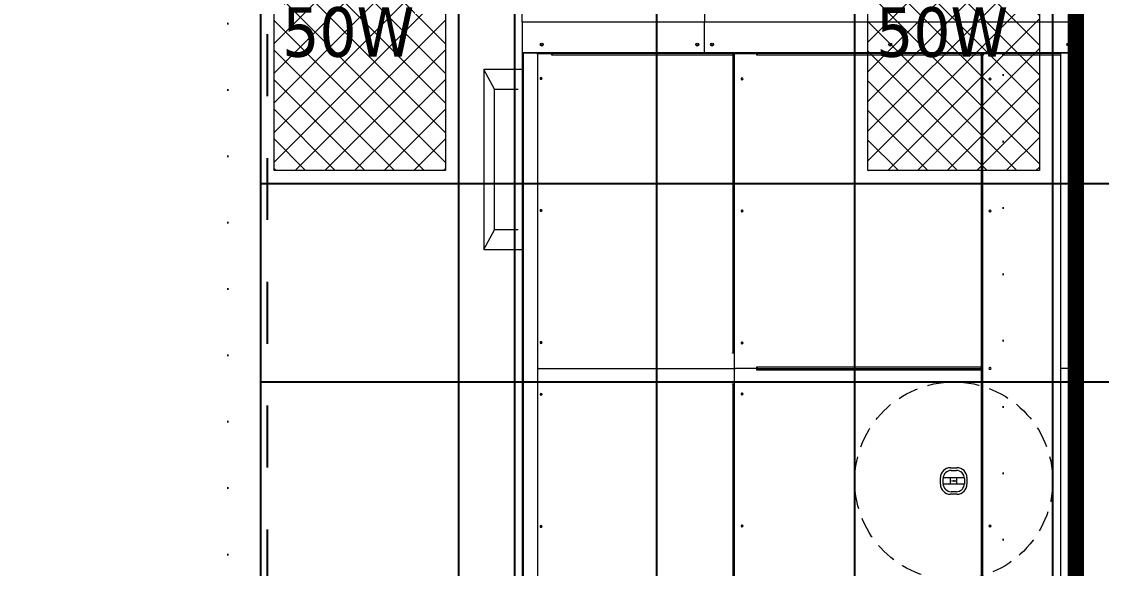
# Model space of a CAD drawing. Header units: centimetres. Extents: x 405564 to 502064, y 46284 to 60634.
# Drawn here: x 456687.2 to 457014.5, y 53966 to 54131.6 of the extents above; entities that cross this region are included whole.
import ezdxf
from ezdxf import colors
from ezdxf.entities.mleader import LeaderData, LeaderLine
from ezdxf.math import Vec2, Vec3
from ezdxf.xclip import XClip

# ---------------------------------------------------------------- set-up
doc = ezdxf.new("R2010")
doc.units = ezdxf.units.CM
doc.header["$XCLIPFRAME"] = 0
for name, pattern in [('3+1_3b$0$DASHED', [0.25, 0.125, -0.125]), ('ACAD_ISO07W100', [3, 0, -3]), ('DOT', [0.25, 0, -0.25]), ('HIDDEN', [9.525, 6.35, -3.175])]:
    doc.linetypes.add(name, pattern=pattern)
for name, color, linetype in [('---___EB_draft03_cihazlar', 8, 'Continuous'), ('0-KRCN-ASMATAVAN-130426', 8, 'Continuous'), ('AS_DOS_TERAS_UST', 8, 'ACAD_ISO07W100'), ('AS_DUV', 8, 'Continuous'), ('AS_PYZ_BINA', 8, 'Continuous')]:
    doc.layers.add(name, color=color, linetype=linetype)
for name, color, linetype, lineweight in [('0-KRCN-AYDINLATMA-130426', 8, 'Continuous', 9), ('0-KRCN-MİMARİ-220526', 8, 'Continuous', 9), ('OL_Ic', 8, 'Continuous', 9)]:
    doc.layers.add(name, color=color, linetype=linetype, lineweight=lineweight)
doc.styles.add('Normal_ITL', font='swissi.ttf')
doc.styles.add('TAHOMA', font='tahoma.ttf')

# ---------------------------------------------------------------- blocks, each defined once
blk = doc.blocks.new('ABB 6131-31-24-500')
at = {"layer": '0-KRCN-AYDINLATMA-130426'}
for p, q in [((-1, 4.05), (1, 4.05)), ((-4.01, -0.97), (-4.01, 1.04)), ((3.23, 1.03), (-3.19, 1.03)), ((-3.19, -0.8), (-3.19, 0.8)), ((-1, -0.89), (-1, 1.03)), ((-0.78, 3.21), (0.82, 3.21)), ((0.99, -0.89), (0.99, 1.03)), ((3.23, 0.8), (3.23, -0.8)), ((4.01, 1.04), (4.01, -0.97)), ((3.23, -0.89), (-3.19, -0.89)), ((0.82, -3.21), (-0.78, -3.21)), ((1, -3.98), (-1, -3.98))]:
    blk.add_line(p, q, dxfattribs=at)
at = {"layer": '0-KRCN-AYDINLATMA-130426', "linetype": 'HIDDEN'}
blk.add_circle((0.01, 0.03), 30, dxfattribs=at)
at = {"layer": '0-KRCN-AYDINLATMA-130426'}
for centre, radius in [((-0.52, 0.03), 0.089), ((0.01, 0.03), 0.16), ((0.53, 0.03), 0.089)]:
    blk.add_circle(centre, radius, dxfattribs=at)
for centre, radius, start, end in [((-1, 1.04), 3.01, 90, 180), ((1, 1.04), 3.01, 0, 90), ((-0.78, 0.8), 2.41, 90, 180), ((0.82, 0.8), 2.41, 0, 90), ((-1, -0.97), 3.01, 180, 270), ((-0.78, -0.8), 2.41, 180, 270), ((0.82, -0.8), 2.41, 270, 0), ((1, -0.97), 3.01, 270, 0)]:
    blk.add_arc(centre, radius, start, end, dxfattribs=at)
blk = doc.blocks.new('50W 60x60 cm  SIVA ALTI LED ARMATÜR')
at = {"layer": '0-KRCN-AYDINLATMA-130426'}
h = blk.add_hatch(dxfattribs=at)
h.set_pattern_fill('ANSI37', color=256, scale=0.2)
h.paths.add_polyline_path([(-2.6, 2.594), (2.6, 2.594), (2.6, -2.606), (-2.6, -2.606)])
for points in [[(-3, 2.994), (3, 2.994), (3, -3.007), (-3, -3.007)], [(-2.6, 2.594), (2.6, 2.594), (2.6, -2.606), (-2.6, -2.606)]]:
    blk.add_lwpolyline(points, close=True, dxfattribs=at)
at = {"layer": '0-KRCN-AYDINLATMA-130426', "insert": (-2.35, 2.344), "char_height": 1.5, "attachment_point": 1, "style": 'TAHOMA'}
blk.add_mtext_dynamic_manual_height_columns('{\\fTahoma|b0|i0|c162|p34;50W}', width=1.5, gutter_width=1.25, heights=[0], dxfattribs=at)
blk = doc.blocks.new('G$C27E741DA')
at = {"layer": '0-KRCN-AYDINLATMA-130426', "xscale": 10, "yscale": 10, "zscale": 10}
for p in [(18725.68, 6978.55), (18905.67, 6978.53)]:
    blk.add_blockref('50W 60x60 cm  SIVA ALTI LED ARMATÜR', p, dxfattribs=at)
at = {"layer": '0-KRCN-AYDINLATMA-130426'}
blk.add_blockref('ABB 6131-31-24-500', (18905.66, 6858.44), dxfattribs=at)
blk = doc.blocks.new('BölgeselLehimlemeMakinesi')
at = {"layer": '---___EB_draft03_cihazlar', "linetype": 'Continuous', "lineweight": 18}
for p, q in [((274318.72, -40334.09), (274318.72, -40324.69)), ((274374.07, -40324.69), (274374.07, -40334.09)), ((274486.37, -40334.09), (274486.37, -40324.99)), ((274318.72, -40334.09), (274374.07, -40334.09)), ((274318.72, -40334.09), (274318.72, -40343.49)), ((274374.07, -40343.49), (274374.07, -40334.09)), ((274374.07, -40334.09), (274486.37, -40334.09)), ((274486.37, -40334.09), (274486.37, -40343.19)), ((274486.37, -40334.24), (274486.57, -40334.24)), ((274486.37, -40334.54), (274486.57, -40334.54)), ((274486.37, -40335.89), (274486.57, -40335.89)), ((274486.37, -40335.99), (274486.57, -40335.99)), ((274487.47, -40334.24), (274486.57, -40334.24)), ((274486.57, -40334.24), (274486.57, -40334.54)), ((274486.57, -40334.54), (274486.57, -40335.89)), ((274486.57, -40334.74), (274487.47, -40334.74)), ((274486.57, -40334.74), (274486.57, -40348.24)), ((274487.47, -40334.74), (274487.47, -40334.24)), ((274487.47, -40334.74), (274487.47, -40348.24)), ((274486.37, -40337), (274486.57, -40337)), ((274486.37, -40337.09), (274486.57, -40337.09)), ((274486.37, -40337.99), (274486.57, -40337.99)), ((274486.37, -40339.49), (274486.57, -40339.49)), ((274486.57, -40337.09), (274486.57, -40337.99)), ((274486.57, -40340.39), (274486.57, -40339.49)), ((274486.27, -40343.41), (274486.27, -40343.57)), ((274486.37, -40340.39), (274486.57, -40340.39)), ((274486.37, -40340.49), (274486.57, -40340.49)), ((274486.37, -40341.5), (274486.57, -40341.5)), ((274486.37, -40341.59), (274486.57, -40341.59)), ((274486.37, -40342.94), (274486.57, -40342.94)), ((274486.37, -40343.24), (274486.57, -40343.24)), ((274486.57, -40342.94), (274486.57, -40341.59)), ((274374.07, -40343.49), (274318.72, -40343.49)), ((274318.72, -40343.54), (274318.72, -40534.64)), ((274319.07, -40343.54), (274319.07, -40534.64)), ((274323.07, -40343.54), (274319.07, -40343.54)), ((274320.54, -40343.54), (274320.54, -40343.49)), ((274320.62, -40343.54), (274320.62, -40343.49)), ((274320.73, -40343.54), (274320.73, -40343.49)), ((274321.03, -40343.54), (274321.03, -40343.49)), ((274321.12, -40343.54), (274321.12, -40343.49)), ((274321.22, -40343.54), (274321.22, -40343.49)), ((274321.51, -40343.54), (274321.51, -40343.49)), ((274321.62, -40343.54), (274321.62, -40343.49)), ((274321.7, -40343.54), (274321.7, -40343.49)), ((274323.07, -40343.54), (274323.07, -40343.49)), ((274323.37, -40343.84), (274323.37, -40343.49)), ((274323.37, -40343.84), (274323.37, -40534.34)), ((274323.47, -40438.89), (274323.47, -40343.84)), ((274323.52, -40343.71), (274323.52, -40343.49)), ((274323.67, -40343.64), (274327.72, -40343.64)), ((274327.82, -40343.64), (274327.72, -40343.64)), ((274327.72, -40344.14), (274327.72, -40343.64)), ((274327.82, -40344.14), (274327.72, -40344.14)), ((274382.62, -40343.64), (274327.82, -40343.64)), ((274327.82, -40343.64), (274327.82, -40344.04)), ((274327.82, -40344.04), (274382.62, -40344.04)), ((274327.82, -40344.04), (274327.82, -40344.14)), ((274328.32, -40343.49), (274328.32, -40343.64)), ((274486.07, -40343.49), (274374.07, -40343.49)), ((274375.17, -40343.54), (274375.62, -40343.54)), ((274375.62, -40343.49), (274375.62, -40343.54)), ((274375.62, -40343.54), (274375.92, -40343.54)), ((274375.92, -40343.54), (274375.92, -40343.49)), ((274376.52, -40343.64), (274376.52, -40343.49)), ((274382.52, -40343.64), (274382.52, -40343.49)), ((274382.62, -40344.04), (274382.62, -40343.64)), ((274382.62, -40344.04), (274382.62, -40434.34)), ((274383.02, -40344.04), (274382.62, -40344.04)), ((274383.02, -40343.49), (274383.02, -40433.99)), ((274383.17, -40343.49), (274383.17, -40343.84)), ((274383.17, -40438.89), (274383.17, -40343.84)), ((274383.37, -40343.64), (274389.87, -40343.64)), ((274383.47, -40343.49), (274383.47, -40343.64)), ((274384.82, -40343.49), (274384.82, -40343.64)), ((274384.92, -40343.49), (274384.92, -40343.64)), ((274385.92, -40343.49), (274385.92, -40343.64)), ((274386.02, -40343.49), (274386.02, -40343.64)), ((274387.37, -40343.49), (274387.37, -40343.64)), ((274387.67, -40343.49), (274387.67, -40343.64)), ((274388.42, -40343.64), (274388.42, -40343.49)), ((274388.62, -40343.64), (274388.62, -40343.49)), ((274389.97, -40343.64), (274389.87, -40343.64)), ((274389.87, -40344.14), (274389.87, -40343.64)), ((274389.97, -40344.14), (274389.87, -40344.14)), ((274457.92, -40343.64), (274389.97, -40343.64)), ((274389.97, -40343.64), (274389.97, -40344.04)), ((274389.97, -40344.04), (274457.92, -40344.04)), ((274389.97, -40344.04), (274389.97, -40344.14)), ((274396.62, -40343.49), (274396.62, -40343.64)), ((274413.02, -40343.49), (274413.02, -40343.64)), ((274413.1, -40343.64), (274413.1, -40343.49)), ((274413.22, -40343.49), (274413.22, -40343.64)), ((274413.77, -40343.49), (274413.77, -40343.64)), ((274416.47, -40343.64), (274416.47, -40343.49)), ((274416.77, -40343.64), (274416.77, -40343.49)), ((274416.92, -40343.49), (274416.92, -40343.64)), ((274424.82, -40343.64), (274424.82, -40343.49)), ((274425.67, -40343.49), (274425.67, -40343.64)), ((274429.52, -40343.49), (274429.52, -40343.64)), ((274430.32, -40343.49), (274430.32, -40343.64)), ((274449.72, -40343.64), (274449.72, -40343.49)), ((274449.87, -40343.49), (274449.87, -40343.64)), ((274454.62, -40343.49), (274454.62, -40343.64)), ((274457.92, -40344.04), (274457.92, -40343.64)), ((274457.92, -40344.04), (274457.92, -40438.69)), ((274457.92, -40344.04), (274458.32, -40344.04)), ((274458.32, -40343.49), (274458.32, -40344.04)), ((274458.32, -40438.69), (274458.32, -40344.04)), ((274458.42, -40533.99), (274458.42, -40344.19)), ((274458.62, -40343.49), (274458.62, -40343.79)), ((274458.92, -40343.69), (274464.42, -40343.69)), ((274459.97, -40343.49), (274459.97, -40343.69)), ((274460.07, -40343.49), (274460.07, -40343.69)), ((274461.07, -40343.49), (274461.07, -40343.69)), ((274461.17, -40343.49), (274461.17, -40343.69)), ((274462.52, -40343.49), (274462.52, -40343.69)), ((274462.82, -40343.49), (274462.82, -40343.69)), ((274462.97, -40343.69), (274462.97, -40343.49)), ((274463.12, -40343.69), (274463.12, -40343.49)), ((274464.42, -40344.19), (274464.42, -40343.69)), ((274464.42, -40344.09), (274464.47, -40344.09)), ((274464.62, -40344.19), (274464.42, -40344.19)), ((274464.62, -40343.69), (274464.47, -40343.69)), ((274464.47, -40343.69), (274464.47, -40344.19)), ((274481.87, -40343.69), (274464.62, -40343.69)), ((274464.62, -40343.69), (274464.62, -40344.09)), ((274464.62, -40344.09), (274481.87, -40344.09)), ((274464.62, -40344.09), (274464.62, -40344.19)), ((274481.72, -40343.49), (274481.72, -40343.69)), ((274481.87, -40343.49), (274481.87, -40343.54)), ((274486.17, -40343.54), (274481.87, -40343.54)), ((274481.87, -40343.54), (274481.87, -40439.09)), ((274481.87, -40344.09), (274481.87, -40534.09)), ((274482.07, -40343.49), (274482.07, -40343.54)), ((274482.37, -40343.49), (274482.37, -40343.54)), ((274483.72, -40343.49), (274483.72, -40343.54)), ((274483.82, -40343.49), (274483.82, -40343.54)), ((274484.82, -40343.49), (274484.82, -40343.54)), ((274484.92, -40343.49), (274484.92, -40343.54)), ((274486.37, -40343.74), (274486.37, -40438.89)), ((274318.72, -40348.48), (274307.19, -40348.48)), ((274310.36, -40354.48), (274307.19, -40348.48)), ((274307.19, -40348.48), (274307.19, -40403.1)), ((274487.47, -40348.24), (274486.57, -40348.24)), ((274486.57, -40348.24), (274486.57, -40348.54)), ((274486.57, -40348.54), (274486.57, -40529.64)), ((274486.57, -40348.74), (274487.47, -40348.74)), ((274487.47, -40348.74), (274487.47, -40348.24)), ((274324.45, -40350.99), (274324.6, -40350.99)), ((274324.6, -40351.49), (274324.45, -40351.49)), ((274385.5, -40351.12), (274385.35, -40351.12)), ((274385.5, -40351.62), (274385.35, -40351.62)), ((274460.65, -40351.14), (274460.5, -40351.14)), ((274460.65, -40351.64), (274460.5, -40351.64)), ((274310.36, -40354.48), (274317.57, -40354.48)), ((274310.36, -40397.1), (274310.36, -40354.48)), ((274324.45, -40390.99), (274324.6, -40390.99)), ((274324.6, -40391.49), (274324.45, -40391.49)), ((274385.5, -40391.12), (274385.35, -40391.12)), ((274385.5, -40391.62), (274385.35, -40391.62)), ((274460.65, -40391.14), (274460.5, -40391.14)), ((274460.65, -40391.64), (274460.5, -40391.64)), ((274307.19, -40403.1), (274310.36, -40397.1)), ((274317.57, -40397.1), (274310.36, -40397.1)), ((274307.19, -40403.1), (274318.72, -40403.1)), ((274324.45, -40430.99), (274324.6, -40430.99)), ((274324.6, -40431.49), (274324.45, -40431.49)), ((274385.5, -40431.12), (274385.35, -40431.12)), ((274385.5, -40431.62), (274385.35, -40431.62)), ((274323.47, -40433.99), (274323.37, -40433.99)), ((274323.37, -40434.29), (274323.47, -40434.29)), ((274323.37, -40434.59), (274323.47, -40434.59)), ((274382.52, -40434.44), (274382.52, -40434.34)), ((274382.52, -40434.34), (274382.62, -40434.34)), ((274383.02, -40434.44), (274382.52, -40434.44)), ((274382.62, -40434.34), (274383.02, -40434.34)), ((274383.17, -40433.99), (274383.02, -40433.99)), ((274383.02, -40433.99), (274383.02, -40434.23)), ((274383.02, -40434.34), (274383.02, -40434.23)), ((274383.02, -40434.29), (274383.17, -40434.29)), ((274383.02, -40434.34), (274383.02, -40434.44)), ((274383.02, -40434.44), (274383.02, -40438.89)), ((274383.17, -40434.59), (274383.02, -40434.59)), ((274323.47, -40438.89), (274323.47, -40439.29)), ((274323.47, -40534.34), (274323.47, -40439.29)), ((274323.67, -40439.09), (274333.38, -40439.09)), ((274333.38, -40439.09), (274382.82, -40439.09)), ((274383.02, -40439.29), (274383.02, -40443.74)), ((274383.17, -40439.29), (274383.17, -40438.89)), ((274383.17, -40534.34), (274383.17, -40439.29)), ((274389.87, -40439.09), (274383.37, -40439.09)), ((274389.87, -40438.59), (274389.97, -40438.59)), ((274389.87, -40439.09), (274389.87, -40438.59)), ((274389.97, -40439.09), (274389.87, -40439.09)), ((274389.87, -40439.59), (274389.87, -40439.09)), ((274389.97, -40439.59), (274389.87, -40439.59)), ((274389.97, -40438.59), (274389.97, -40438.69)), ((274457.92, -40438.69), (274389.97, -40438.69)), ((274389.97, -40438.69), (274389.97, -40439.09)), ((274389.97, -40439.09), (274457.92, -40439.09)), ((274389.97, -40439.09), (274389.97, -40439.49)), ((274389.97, -40439.49), (274457.92, -40439.49)), ((274389.97, -40439.49), (274389.97, -40439.59)), ((274457.92, -40439.09), (274457.92, -40438.69)), ((274457.92, -40438.69), (274458.32, -40438.69)), ((274457.92, -40439.49), (274457.92, -40439.09)), ((274457.92, -40439.49), (274457.92, -40534.14)), ((274457.92, -40439.49), (274458.32, -40439.49)), ((274458.12, -40439.04), (274458.32, -40439.04)), ((274458.32, -40438.69), (274458.32, -40439.49)), ((274458.32, -40534.14), (274458.32, -40439.49)), ((274460.65, -40438.84), (274460.5, -40438.84)), ((274460.65, -40439.34), (274460.5, -40439.34)), ((274486.17, -40439.09), (274481.87, -40439.09)), ((274481.87, -40439.09), (274481.87, -40534.64)), ((274486.27, -40439.06), (274486.27, -40439.12)), ((274486.37, -40439.29), (274486.37, -40534.44)), ((274323.47, -40443.59), (274323.37, -40443.59)), ((274323.47, -40443.89), (274323.37, -40443.89)), ((274323.37, -40444.19), (274323.47, -40444.19)), ((274382.52, -40443.84), (274382.52, -40443.74)), ((274382.52, -40443.74), (274383.02, -40443.74)), ((274382.62, -40443.84), (274382.52, -40443.84)), ((274382.62, -40443.84), (274382.62, -40534.14)), ((274383.02, -40443.84), (274382.62, -40443.84)), ((274383.17, -40443.59), (274383.02, -40443.59)), ((274383.02, -40443.74), (274383.02, -40443.84)), ((274383.02, -40443.95), (274383.02, -40443.84)), ((274383.17, -40443.89), (274383.02, -40443.89)), ((274383.02, -40443.95), (274383.02, -40444.19)), ((274383.02, -40444.19), (274383.17, -40444.19)), ((274383.02, -40444.19), (274383.02, -40534.69)), ((274324.45, -40446.69), (274324.6, -40446.69)), ((274324.6, -40447.19), (274324.45, -40447.19)), ((274385.5, -40446.57), (274385.35, -40446.57)), ((274385.5, -40447.07), (274385.35, -40447.07)), ((274324.45, -40486.69), (274324.6, -40486.69)), ((274324.6, -40487.19), (274324.45, -40487.19)), ((274385.5, -40486.57), (274385.35, -40486.57)), ((274385.5, -40487.07), (274385.35, -40487.07)), ((274460.65, -40486.54), (274460.5, -40486.54)), ((274460.65, -40487.04), (274460.5, -40487.04))]:
    blk.add_line(p, q, dxfattribs=at)
at = {"layer": '---___EB_draft03_cihazlar', "color": 1, "const_width": 5}
blk.add_lwpolyline([(274486.57, -40164.09), (274486.57, -40544.09)], dxfattribs=at)
at = {"layer": '---___EB_draft03_cihazlar', "color": 1, "linetype": '3+1_3b$0$DASHED', "ltscale": 150}
blk.add_lwpolyline([(274241.57, -40164.09), (274561.57, -40164.09), (274561.57, -40544.09), (274241.57, -40544.09), (274241.57, -40164.09)], dxfattribs=at)
at = {"layer": '---___EB_draft03_cihazlar', "color": 1}
blk.add_lwpolyline([(274316.57, -40164.09), (274486.57, -40164.09), (274486.57, -40544.09), (274316.57, -40544.09), (274316.57, -40164.09)], dxfattribs=at)
at = {"layer": '---___EB_draft03_cihazlar', "linetype": 'Continuous', "lineweight": 18, "flags": 128}
for points in [[(274487.64, -40338.77), (274487.69, -40338.76), (274487.74, -40338.76)], [(274395.5, -40343.64), (274395.49, -40343.6), (274395.47, -40343.49)], [(274395.62, -40343.64), (274395.59, -40343.59), (274395.57, -40343.49)], [(274396.07, -40343.49), (274396.05, -40343.59), (274396.02, -40343.64)], [(274396.17, -40343.49), (274396.16, -40343.55), (274396.14, -40343.64)]]:
    blk.add_lwpolyline(points, dxfattribs=at)
at = {"layer": '---___EB_draft03_cihazlar', "linetype": 'Continuous', "lineweight": 18}
for centre, radius in [((274324.72, -40340.99), 0.448), ((274324.72, -40340.99), 0.298), ((274371.82, -40340.99), 0.448), ((274371.82, -40340.99), 0.298), ((274376.32, -40340.99), 0.448), ((274376.32, -40340.99), 0.298), ((274430.32, -40340.99), 0.448), ((274430.32, -40340.99), 0.298), ((274484.32, -40340.99), 0.448), ((274484.32, -40340.99), 0.298), ((274324.52, -40351.24), 0.165), ((274324.52, -40391.24), 0.165), ((274324.52, -40431.24), 0.165), ((274324.52, -40446.94), 0.165), ((274324.52, -40486.94), 0.165)]:
    blk.add_circle(centre, radius, dxfattribs=at)
for centre, radius, start, end in [((274487.72, -40339.01), 0.25, 130.4148, 180), ((274486.07, -40343.19), 0.3, 270, 0), ((274487.72, -40341.97), 0.25, 180, 232.4393), ((274323.07, -40343.84), 0.3, 0, 90), ((274323.67, -40343.84), 0.2, 90, 180), ((274375.17, -40343.69), 0.25, 126.8699, 168.463), ((274375.17, -40343.69), 0.15, 90, 160.5288), ((274382.62, -40344.04), 0.4, 0, 90), ((274383.37, -40343.84), 0.2, 90, 180), ((274457.92, -40344.04), 0.4, 0, 90), ((274458.92, -40344.19), 0.5, 90, 180), ((274486.17, -40343.74), 0.2, 0, 90), ((274324.45, -40351.24), 0.25, 90, 270), ((274324.6, -40351.24), 0.25, 270, 90), ((274385.35, -40351.37), 0.25, 90, 270), ((274385.5, -40351.37), 0.25, 270, 90), ((274460.5, -40351.39), 0.25, 90, 270), ((274460.65, -40351.39), 0.25, 270, 90), ((274324.45, -40391.24), 0.25, 90, 270), ((274324.6, -40391.24), 0.25, 270, 90), ((274385.35, -40391.37), 0.25, 90, 270), ((274385.5, -40391.37), 0.25, 270, 90), ((274460.5, -40391.39), 0.25, 90, 270), ((274460.65, -40391.39), 0.25, 270, 90), ((274324.45, -40431.24), 0.25, 90, 270), ((274324.6, -40431.24), 0.25, 270, 90), ((274385.35, -40431.37), 0.25, 90, 270), ((274385.5, -40431.37), 0.25, 270, 90), ((274323.67, -40438.89), 0.2, 180, 270), ((274323.67, -40439.29), 0.2, 90, 180), ((274382.82, -40438.89), 0.2, 270, 0), ((274382.82, -40439.29), 0.2, 0, 90), ((274383.37, -40438.89), 0.2, 180, 270), ((274383.37, -40439.29), 0.2, 90, 180), ((274457.92, -40438.69), 0.4, 270, 0), ((274457.92, -40439.49), 0.4, 0, 90), ((274460.5, -40439.09), 0.25, 90, 270), ((274460.65, -40439.09), 0.25, 270, 90), ((274486.17, -40438.89), 0.2, 270, 0), ((274486.17, -40439.29), 0.2, 0, 90), ((274324.45, -40446.94), 0.25, 90, 270), ((274324.6, -40446.94), 0.25, 270, 90), ((274385.35, -40446.82), 0.25, 90, 270), ((274385.5, -40446.82), 0.25, 270, 90), ((274324.45, -40486.94), 0.25, 90, 270), ((274324.6, -40486.94), 0.25, 270, 90), ((274385.35, -40486.82), 0.25, 90, 270), ((274385.5, -40486.82), 0.25, 270, 90), ((274460.5, -40486.79), 0.25, 90, 270), ((274460.65, -40486.79), 0.25, 270, 90)]:
    blk.add_arc(centre, radius, start, end, dxfattribs=at)
for points, knots in [([(274487.72, -40338.99), (274487.71, -40338.99), (274487.68, -40338.99), (274487.63, -40338.99), (274487.58, -40338.99), (274487.53, -40338.99), (274487.49, -40338.99), (274487.47, -40338.99), (274487.47, -40338.99), (274487.47, -40338.99), (274487.48, -40338.99), (274487.51, -40338.99), (274487.55, -40338.99), (274487.6, -40338.99), (274487.65, -40338.99), (274487.69, -40338.99), (274487.71, -40338.99), (274487.72, -40338.99)], [0, 0, 0, 0, 0.0209641, 0.0432428, 0.0796185, 0.1414341, 0.2253758, 0.3097504, 0.4999381, 0.6296757, 0.7591656, 0.8249881, 0.8904181, 0.9362786, 0.9657372, 0.9895643, 1, 1, 1, 1]), ([(274487.72, -40340.49), (274487.71, -40340.49), (274487.69, -40340.49), (274487.65, -40340.47), (274487.59, -40340.43), (274487.53, -40340.33), (274487.49, -40340.17), (274487.47, -40339.96), (274487.47, -40339.74), (274487.47, -40339.52), (274487.48, -40339.34), (274487.51, -40339.2), (274487.55, -40339.11), (274487.6, -40339.04), (274487.65, -40339), (274487.69, -40338.99), (274487.71, -40338.99), (274487.72, -40338.99)], [0, 0, 0, 0, 0.012126, 0.037645, 0.071039, 0.125793, 0.236766, 0.368172, 0.499851, 0.629611, 0.759123, 0.824958, 0.890398, 0.936268, 0.965731, 0.989563, 1, 1, 1, 1]), ([(274487.49, -40338.99), (274487.49, -40338.97), (274487.49, -40338.94), (274487.51, -40338.88), (274487.55, -40338.82), (274487.6, -40338.79), (274487.65, -40338.77), (274487.69, -40338.76), (274487.71, -40338.76), (274487.72, -40338.76)], [0, 0, 0, 0, 0.174499, 0.396712, 0.624344, 0.781553, 0.882545, 0.964225, 1, 1, 1, 1]), ([(274487.72, -40341.99), (274487.71, -40341.99), (274487.69, -40341.99), (274487.65, -40341.97), (274487.59, -40341.93), (274487.53, -40341.83), (274487.48, -40341.67), (274487.47, -40341.46), (274487.47, -40341.24), (274487.47, -40341.02), (274487.48, -40340.84), (274487.51, -40340.7), (274487.55, -40340.61), (274487.6, -40340.54), (274487.65, -40340.5), (274487.69, -40340.49), (274487.71, -40340.49), (274487.72, -40340.49)], [0, 0, 0, 0, 0.012127, 0.037649, 0.071044, 0.125806, 0.236787, 0.36791, 0.499867, 0.629343, 0.759131, 0.82397, 0.890389, 0.936261, 0.965728, 0.989562, 1, 1, 1, 1]), ([(274487.72, -40341.99), (274487.71, -40341.99), (274487.68, -40341.99), (274487.63, -40341.99), (274487.58, -40341.99), (274487.53, -40341.99), (274487.49, -40341.99), (274487.47, -40341.99), (274487.47, -40341.99), (274487.47, -40341.99), (274487.48, -40341.99), (274487.51, -40341.99), (274487.55, -40341.99), (274487.6, -40341.99), (274487.65, -40341.99), (274487.69, -40341.99), (274487.71, -40341.99), (274487.72, -40341.99)], [0, 0, 0, 0, 0.020964, 0.043243, 0.079618, 0.141435, 0.225376, 0.309751, 0.499938, 0.629676, 0.759166, 0.824988, 0.890418, 0.936279, 0.965737, 0.989564, 1, 1, 1, 1]), ([(274487.72, -40342.22), (274487.71, -40342.22), (274487.69, -40342.22), (274487.65, -40342.21), (274487.59, -40342.19), (274487.53, -40342.13), (274487.49, -40342.06), (274487.49, -40342.01), (274487.49, -40341.99)], [0, 0, 0, 0, 0.041602, 0.129151, 0.243718, 0.431573, 0.81229, 1, 1, 1, 1])]:
    blk.add_open_spline(points, degree=3, knots=knots, dxfattribs=at)
blk = doc.blocks.new('A$Ca63a641c')
at = {"layer": 'AS_PYZ_BINA'}
ml = blk.add_multileader_mtext('Standard', dxfattribs=at)
ml.set_content('EST boyalı panel çit ve panel çit kapı (AS 51.101)', color=256, style='Normal_ITL')
ml.set_leader_properties()
ml.build(insert=Vec2(0, 0))
ml.multileader.update_dxf_attribs({"dogleg_length": 0.379, "arrow_head_size": 17.04, "scale": 75})
ctx = ml.context
ctx.base_point, ctx.scale, ctx.char_height, ctx.arrow_head_size, ctx.landing_gap_size, ctx.plane_origin = Vec3(140.51, 464.3), 75, 20, 17.04, 14.2, Vec3(92.51, 620.11)
notes = []
notes.append((ctx, [(0, (1, 1, 0), (112.11, 464.3), (1, 0), 28.4, [(0, [(68.5, 410)], 0, [])])]))
ctx.mtext.insert, ctx.mtext.width, ctx.mtext.flow_direction = Vec3(154.71, 477.51), 604.5634, 5
for ctx, leaders in notes:
    for number, flags, end, landing, length, lines in leaders:
        leader = LeaderData()
        leader.index, (leader.has_last_leader_line, leader.has_dogleg_vector, leader.attachment_direction) = number, flags
        leader.last_leader_point, leader.dogleg_vector, leader.dogleg_length = Vec3(end), Vec3(landing), length
        for number, points, colour, breaks in lines:
            line = LeaderLine()
            line.index, line.vertices, line.color, line.breaks = number, Vec3.list(points), colors.encode_raw_color(colour), breaks
            leader.lines.append(line)
        ctx.leaders.append(leader)
blk = doc.blocks.new('A$C85dec720')
at = {"layer": 'OL_Ic'}
blk.add_blockref('A$Ca63a641c', (5315.08, 5344.25, 28.4), dxfattribs=at)
blk = doc.blocks.new('A$C6A10300A')
at = {"layer": 'AS_DOS_TERAS_UST', "linetype": 'DOT', "ltscale": 80}
for p, q in [((18685.68, -6201.45), (18685.68, -7101.45)), ((18920.68, -7101.45), (18920.68, -6201.45))]:
    blk.add_line(p, q, dxfattribs=at)
at = {"layer": '---___EB_draft03_cihazlar'}
blk.add_blockref('BölgeselLehimlemeMakinesi', (-255543.89, 33831.64), dxfattribs=at)
at = {"layer": 'AS_DUV'}
ref = blk.add_blockref('A$C85dec720', (28900.96, -17748.98), dxfattribs=dict(at, rotation=105.0255580063709))
XClip(ref).set_block_clipping_path([(6220.3367769278, 6783.7313721173), (4126.4071464743, -1017.0000000052), (7354.8298234051, -1883.5969356479), (9448.7594538586, 5917.1344364745)])

msp = doc.modelspace()

# ---------------------------------------------------------------- linework, layer by layer
at = {"layer": '0-KRCN-ASMATAVAN-130426'}
for p, q in [((456759.75, 53542.56), (456759.75, 54322.56)), ((456819.75, 53542.56), (456819.75, 54322.56)), ((456879.75, 53542.56), (456879.75, 54322.56)), ((456939.75, 53542.56), (456939.75, 54322.56)), ((456999.75, 53542.56), (456999.75, 54322.56)), ((456759.75, 54082.56), (457539.75, 54082.56)), ((456759.75, 54022.56), (457539.75, 54022.56))]:
    msp.add_line(p, q, dxfattribs=at)

# ---------------------------------------------------------------- block references
at = {"layer": '0-KRCN-AYDINLATMA-130426'}
msp.add_blockref('G$C27E741DA', (438064.07, 47134.02), dxfattribs=at)

# ---------------------------------------------------------------- next in the draw order: block references
at = {"layer": '0-KRCN-MİMARİ-220526'}
msp.add_blockref('A$C6A10300A', (438064.07, 60634.02), dxfattribs=at)

doc.saveas('drawing.dxf')
